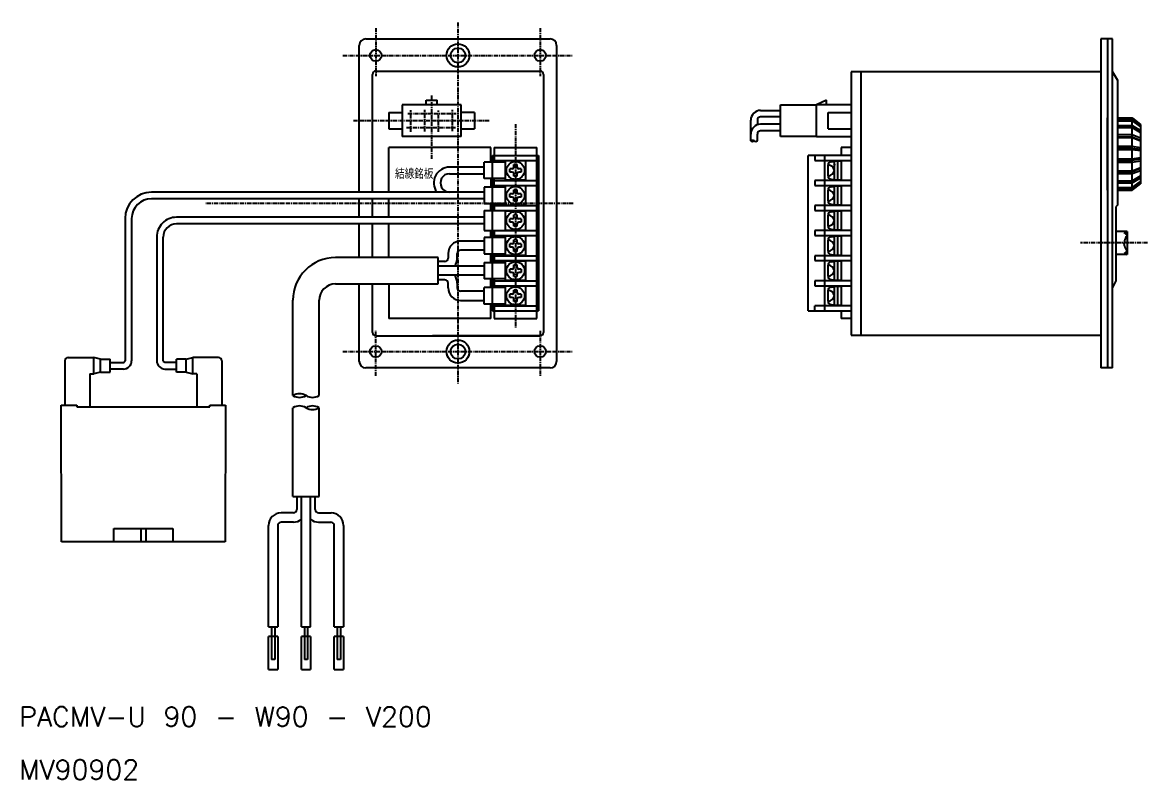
# Model space of a CAD drawing. Extents: x 464 to 1112, y 452 to 908.
# Drawn here: x 463.9 to 806, y 452.3 to 682.3 of the extents above; entities that cross this region are included whole.
import ezdxf

# ---------------------------------------------------------------- set-up
doc = ezdxf.new("R2010")
doc.units = 0
doc.linetypes.add('CENTER', pattern=[2, 1.25, -0.25, 0.25, -0.25])
doc.layers.get('0').update_dxf_attribs({"linetype": 'CONTINUOUS'})
doc.layers.add('CENTER', color=1, linetype='CENTER')
doc.styles.get("Standard").update_dxf_attribs({"font": 'txt.shx', "bigfont": 'bigfont.shx'})
doc.styles.add('STANDARD2', font='txt.shx')

msp = doc.modelspace()

# ---------------------------------------------------------------- linework, layer by layer
at = {"color": 7, "linetype": 'CONTINUOUS'}
for p, q in [((566.34, 630.77), (566.34, 675.34)), ((568.34, 677.34), (624.34, 677.34)), ((626.34, 675.34), (626.34, 579.34)), ((791.89, 677.34), (791.89, 577.34)), ((795.39, 677.34), (791.89, 677.34)), ((793.89, 677.34), (793.89, 577.34)), ((795.39, 577.34), (795.39, 677.34)), ((571.34, 667.59), (621.34, 667.59)), ((715.89, 667.34), (715.89, 587.34)), ((791.89, 667.34), (715.89, 667.34)), ((718.89, 667.34), (718.89, 587.34)), ((795.39, 667.34), (796.89, 664.84)), ((570.34, 630.77), (570.34, 666.59)), ((622.34, 666.59), (622.34, 588.09)), ((796.89, 664.84), (796.89, 626.84)), ((579.34, 657.34), (579.34, 647.74)), ((597.34, 657.34), (579.34, 657.34)), ((586.64, 658.74), (590.04, 658.74)), ((586.64, 657.34), (586.64, 658.74)), ((590.04, 657.34), (590.04, 658.74)), ((597.34, 647.74), (597.34, 657.34)), ((694.39, 647.74), (694.39, 657.34)), ((694.39, 657.34), (705.39, 657.34)), ((708.39, 658.74), (705.39, 657.34)), ((705.39, 647.74), (705.39, 657.34)), ((715.89, 657.34), (705.39, 657.34)), ((708.39, 657.34), (708.39, 658.74)), ((575.34, 655.04), (579.34, 655.04)), ((575.34, 655.04), (575.34, 650.04)), ((601.34, 655.04), (597.34, 655.04)), ((601.34, 655.04), (601.34, 650.04)), ((688.39, 655.64), (694.39, 655.64)), ((694.39, 653.64), (688.39, 653.64)), ((708.89, 650.04), (708.89, 655.04)), ((708.89, 655.04), (715.89, 655.04)), ((575.34, 650.04), (579.34, 650.04)), ((597.34, 650.04), (601.34, 650.04)), ((685.39, 646.35), (685.39, 652.64)), ((687.39, 652.64), (687.39, 651.27)), ((694.39, 651.44), (688.39, 651.44)), ((708.89, 650.04), (715.89, 650.04)), ((793.89, 631.34), (793.89, 653.34)), ((796.89, 653.34), (801.39, 653.34)), ((796.89, 652.84), (801.39, 652.84)), ((796.89, 652.49), (801.39, 652.49)), ((796.89, 651.08), (801.39, 651.08)), ((796.89, 650.44), (801.39, 650.44)), ((801.39, 631.34), (801.39, 653.34)), ((801.39, 653.34), (803.89, 651.34)), ((801.39, 652.84), (803.89, 650.96)), ((801.39, 652.49), (803.89, 650.61)), ((801.39, 651.08), (803.89, 649.55)), ((801.39, 650.44), (803.89, 648.9)), ((803.89, 651.34), (803.89, 633.34)), ((597.34, 647.74), (579.34, 647.74)), ((687.39, 646.35), (687.39, 648.44)), ((694.39, 649.44), (688.39, 649.44)), ((705.39, 647.74), (694.39, 647.74)), ((705.39, 647.74), (715.89, 647.74)), ((796.89, 648.27), (801.39, 648.27)), ((796.89, 647.59), (801.39, 647.59)), ((796.89, 647.4), (801.39, 647.4)), ((801.39, 648.27), (803.89, 647.27)), ((801.39, 647.59), (803.89, 646.59)), ((801.39, 647.4), (803.89, 646.4)), ((606.34, 644.34), (575.34, 644.34)), ((575.34, 630.77), (575.34, 644.34)), ((606.34, 639.89), (606.34, 644.34)), ((607.34, 644.34), (620.34, 644.34)), ((607.34, 644.34), (607.34, 639.89)), ((620.34, 592.34), (620.34, 644.34)), ((715.89, 644.34), (712.89, 644.34)), ((712.89, 644.34), (712.89, 641.95)), ((796.89, 644.74), (801.39, 644.74)), ((796.89, 644.16), (801.39, 644.16)), ((796.89, 643.76), (801.39, 643.76)), ((801.39, 644.74), (803.89, 644.39)), ((801.39, 644.16), (803.89, 643.82)), ((801.39, 643.76), (803.89, 643.41)), ((604.34, 634.89), (604.34, 639.89)), ((610.84, 639.89), (604.34, 639.89)), ((607.34, 640.45), (620.34, 640.45)), ((610.84, 640.39), (616.84, 640.39)), ((610.84, 634.39), (610.84, 640.39)), ((616.84, 640.39), (616.84, 634.39)), ((704.89, 641.95), (704.89, 640.45)), ((715.89, 641.95), (704.89, 641.95)), ((704.89, 640.45), (715.89, 640.45)), ((709.8, 640.04), (710.89, 640.14)), ((712.89, 640.25), (710.89, 640.25)), ((710.89, 634.53), (710.89, 640.25)), ((711.89, 634.53), (711.89, 640.25)), ((712.89, 640.45), (712.89, 634.33)), ((796.89, 640.92), (801.39, 640.92)), ((796.89, 640.52), (801.39, 640.52)), ((796.89, 639.94), (801.39, 639.94)), ((801.39, 640.92), (803.89, 641.27)), ((801.39, 640.52), (803.89, 640.86)), ((801.39, 639.94), (803.89, 640.29)), ((604.34, 638.39), (593.8, 638.39)), ((593.8, 636.39), (604.34, 636.39)), ((612.09, 636.89), (612.09, 637.89)), ((612.84, 637.89), (612.09, 637.89)), ((612.84, 636.89), (612.09, 636.89)), ((614.34, 639.14), (613.34, 639.14)), ((613.34, 638.39), (613.34, 639.14)), ((613.34, 635.64), (613.34, 636.39)), ((614.34, 638.39), (614.34, 639.14)), ((614.34, 635.64), (614.34, 636.39)), ((615.59, 637.89), (614.84, 637.89)), ((615.59, 636.89), (614.84, 636.89)), ((615.59, 637.89), (615.59, 636.89)), ((708.89, 635.73), (708.89, 639.05)), ((711.14, 638.84), (710.64, 639.34)), ((796.89, 637.28), (801.39, 637.28)), ((796.89, 637.09), (801.39, 637.09)), ((796.89, 636.41), (801.39, 636.41)), ((801.39, 637.28), (803.89, 638.28)), ((801.39, 637.09), (803.89, 638.09)), ((801.39, 636.41), (803.89, 637.41)), ((610.84, 634.89), (604.34, 634.89)), ((606.34, 634.89), (606.34, 632.27)), ((607.34, 632.27), (607.34, 634.89)), ((607.34, 634.33), (620.34, 634.33)), ((616.84, 634.39), (610.84, 634.39)), ((614.34, 635.64), (613.34, 635.64)), ((715.89, 634.33), (704.89, 634.33)), ((704.89, 634.33), (704.89, 632.83)), ((709.8, 634.74), (710.89, 634.64)), ((710.89, 634.53), (712.89, 634.53)), ((796.89, 634.24), (801.39, 634.24)), ((796.89, 633.6), (801.39, 633.6)), ((801.39, 634.24), (803.89, 635.78)), ((801.39, 633.6), (803.89, 635.13)), ((801.39, 632.19), (803.89, 634.07)), ((801.39, 631.84), (803.89, 633.72)), ((801.39, 631.34), (803.89, 633.34)), ((604.34, 630.77), (503.11, 630.77)), ((604.34, 632.27), (604.34, 627.27)), ((610.84, 632.27), (604.34, 632.27)), ((607.34, 632.83), (620.34, 632.83)), ((610.84, 626.77), (610.84, 632.77)), ((610.84, 632.77), (616.84, 632.77)), ((612.09, 629.27), (612.09, 630.27)), ((612.84, 630.27), (612.09, 630.27)), ((614.34, 631.52), (613.34, 631.52)), ((613.34, 630.77), (613.34, 631.52)), ((614.34, 630.77), (614.34, 631.52)), ((615.59, 630.27), (614.84, 630.27)), ((615.59, 630.27), (615.59, 629.27)), ((616.84, 632.77), (616.84, 626.77)), ((704.89, 632.83), (715.89, 632.83)), ((708.89, 628.11), (708.89, 631.43)), ((709.8, 632.42), (710.89, 632.52)), ((712.89, 632.63), (710.89, 632.63)), ((710.89, 626.91), (710.89, 632.63)), ((711.89, 626.91), (711.89, 632.63)), ((712.89, 632.83), (712.89, 626.71)), ((796.89, 632.19), (801.39, 632.19)), ((796.89, 631.84), (801.39, 631.84)), ((796.89, 631.34), (801.39, 631.34)), ((604.34, 628.77), (503.11, 628.77)), ((566.34, 623.15), (566.34, 628.77)), ((570.34, 623.15), (570.34, 628.77)), ((575.34, 623.15), (575.34, 628.77)), ((610.84, 627.27), (604.34, 627.27)), ((606.34, 625.21), (606.34, 627.27)), ((607.34, 627.27), (607.34, 625.21)), ((607.34, 626.71), (620.34, 626.71)), ((616.84, 626.77), (610.84, 626.77)), ((612.84, 629.27), (612.09, 629.27)), ((613.34, 628.02), (613.34, 628.77)), ((614.34, 628.02), (613.34, 628.02)), ((614.34, 628.02), (614.34, 628.77)), ((615.59, 629.27), (614.84, 629.27)), ((715.89, 626.71), (704.89, 626.71)), ((704.89, 626.71), (704.89, 625.21)), ((709.8, 627.12), (710.89, 627.02)), ((710.89, 626.91), (712.89, 626.91)), ((715.89, 629.34), (715.89, 627.34)), ((796.89, 626.84), (796.39, 626.34)), ((796.39, 626.34), (796.39, 603.84)), ((495.11, 622.77), (495.11, 579.53)), ((497.11, 622.77), (497.11, 579.53)), ((604.34, 623.15), (510.74, 623.15)), ((604.34, 625.21), (604.34, 619.09)), ((604.34, 625.21), (620.34, 625.21)), ((610.84, 619.15), (610.84, 625.15)), ((610.84, 625.15), (616.84, 625.15)), ((614.34, 623.9), (613.34, 623.9)), ((613.34, 623.15), (613.34, 623.9)), ((614.34, 623.15), (614.34, 623.9)), ((616.84, 625.15), (616.84, 619.15)), ((704.89, 625.21), (715.89, 625.21)), ((708.89, 620.49), (708.89, 623.81)), ((709.8, 624.8), (710.89, 624.9)), ((712.89, 625.01), (710.89, 625.01)), ((710.89, 619.29), (710.89, 625.01)), ((711.89, 619.29), (711.89, 625.01)), ((712.89, 625.21), (712.89, 619.09)), ((604.34, 621.15), (510.74, 621.15)), ((566.34, 610.91), (566.34, 621.15)), ((570.34, 610.91), (570.34, 621.15)), ((575.34, 610.91), (575.34, 621.15)), ((612.09, 621.65), (612.09, 622.65)), ((612.84, 622.65), (612.09, 622.65)), ((612.84, 621.65), (612.09, 621.65)), ((613.34, 620.4), (613.34, 621.15)), ((614.34, 620.4), (613.34, 620.4)), ((614.34, 620.4), (614.34, 621.15)), ((615.59, 622.65), (614.84, 622.65)), ((615.59, 621.65), (614.84, 621.65)), ((615.59, 622.65), (615.59, 621.65)), ((709.8, 619.5), (710.89, 619.4)), ((710.89, 619.29), (712.89, 619.29)), ((504.74, 617.15), (504.74, 579.53)), ((506.74, 579.53), (506.74, 617.15)), ((604.34, 615.93), (597.14, 615.93)), ((604.34, 619.09), (620.34, 619.09)), ((604.34, 617.03), (604.34, 612.03)), ((610.84, 617.03), (604.34, 617.03)), ((606.34, 617.03), (606.34, 619.09)), ((607.34, 619.09), (607.34, 617.03)), ((607.34, 617.59), (620.34, 617.59)), ((616.84, 619.15), (610.84, 619.15)), ((610.84, 611.53), (610.84, 617.53)), ((610.84, 617.53), (616.84, 617.53)), ((614.34, 616.28), (613.34, 616.28)), ((613.34, 615.53), (613.34, 616.28)), ((614.34, 615.53), (614.34, 616.28)), ((616.84, 617.53), (616.84, 611.53)), ((715.89, 619.09), (704.89, 619.09)), ((704.89, 619.09), (704.89, 617.59)), ((704.89, 617.59), (715.89, 617.59)), ((708.89, 612.87), (708.89, 616.19)), ((709.8, 617.18), (710.89, 617.28)), ((712.89, 617.39), (710.89, 617.39)), ((710.89, 611.67), (710.89, 617.39)), ((711.89, 611.67), (711.89, 617.39)), ((712.89, 617.59), (712.89, 611.47)), ((799.89, 618.84), (796.39, 618.84)), ((798.89, 618.5), (799.89, 618.84)), ((799.89, 617.79), (798.89, 618.5)), ((799.89, 618.84), (799.89, 611.84)), ((604.34, 613.13), (597.14, 613.13)), ((612.09, 614.03), (612.09, 615.03)), ((612.84, 615.03), (612.09, 615.03)), ((612.84, 614.03), (612.09, 614.03)), ((613.34, 612.78), (613.34, 613.53)), ((614.34, 612.78), (613.34, 612.78)), ((614.34, 612.78), (614.34, 613.53)), ((615.59, 615.03), (614.84, 615.03)), ((615.59, 614.03), (614.84, 614.03)), ((615.59, 615.03), (615.59, 614.03)), ((799.89, 612.89), (798.89, 612.18)), ((566.34, 610.91), (559.13, 610.91)), ((570.34, 610.91), (566.34, 610.91)), ((575.34, 610.91), (570.34, 610.91)), ((590.34, 610.91), (575.34, 610.91)), ((590.34, 602.91), (590.34, 610.91)), ((592.34, 609.71), (590.34, 609.71)), ((593.34, 612.13), (593.34, 610.71)), ((596.14, 610.71), (596.14, 612.13)), ((604.34, 612.03), (610.84, 612.03)), ((604.34, 609.41), (604.34, 604.41)), ((604.34, 609.41), (610.84, 609.41)), ((606.34, 609.41), (606.34, 612.03)), ((607.34, 612.03), (607.34, 609.41)), ((607.34, 611.47), (620.34, 611.47)), ((607.34, 609.97), (620.34, 609.97)), ((616.84, 611.53), (610.84, 611.53)), ((610.84, 603.91), (610.84, 609.91)), ((610.84, 609.91), (616.84, 609.91)), ((616.84, 609.91), (616.84, 603.91)), ((715.89, 611.47), (704.89, 611.47)), ((704.89, 611.47), (704.89, 609.97)), ((704.89, 609.97), (715.89, 609.97)), ((709.8, 611.88), (710.89, 611.78)), ((709.8, 609.56), (710.89, 609.66)), ((710.89, 611.67), (712.89, 611.67)), ((712.89, 609.77), (710.89, 609.77)), ((710.89, 604.05), (710.89, 609.77)), ((711.89, 604.05), (711.89, 609.77)), ((712.89, 609.97), (712.89, 603.85)), ((799.89, 611.84), (796.39, 611.84)), ((798.89, 612.18), (799.89, 611.84)), ((604.34, 608.31), (590.34, 608.31)), ((612.09, 606.41), (612.09, 607.41)), ((612.84, 607.41), (612.09, 607.41)), ((612.84, 606.41), (612.09, 606.41)), ((614.34, 608.66), (613.34, 608.66)), ((613.34, 607.91), (613.34, 608.66)), ((613.34, 605.16), (613.34, 605.91)), ((614.34, 607.91), (614.34, 608.66)), ((614.34, 605.16), (614.34, 605.91)), ((615.59, 607.41), (614.84, 607.41)), ((615.59, 606.41), (614.84, 606.41)), ((615.59, 607.41), (615.59, 606.41)), ((708.89, 605.25), (708.89, 608.57)), ((559.13, 602.91), (590.34, 602.91)), ((566.34, 579.34), (566.34, 602.91)), ((570.34, 588.09), (570.34, 602.91)), ((575.34, 602.91), (575.34, 592.34)), ((604.34, 605.51), (590.34, 605.51)), ((592.34, 604.11), (590.34, 604.11)), ((593.34, 601.69), (593.34, 603.11)), ((596.14, 603.11), (596.14, 601.69)), ((610.84, 604.41), (604.34, 604.41)), ((606.34, 601.79), (606.34, 604.41)), ((607.34, 604.41), (607.34, 601.79)), ((607.34, 603.85), (620.34, 603.85)), ((607.34, 602.35), (620.34, 602.35)), ((616.84, 603.91), (610.84, 603.91)), ((610.84, 596.29), (610.84, 602.29)), ((610.84, 602.29), (616.84, 602.29)), ((614.34, 605.16), (613.34, 605.16)), ((616.84, 602.29), (616.84, 596.29)), ((704.89, 603.85), (704.89, 602.35)), ((715.89, 603.85), (704.89, 603.85)), ((704.89, 602.35), (715.89, 602.35)), ((709.8, 604.26), (710.89, 604.16)), ((710.89, 604.05), (712.89, 604.05)), ((712.89, 602.15), (710.89, 602.15)), ((710.89, 596.43), (710.89, 602.15)), ((711.89, 596.43), (711.89, 602.15)), ((712.89, 602.35), (712.89, 596.23)), ((796.39, 603.84), (795.39, 601.84)), ((604.34, 600.69), (597.14, 600.69)), ((604.34, 596.79), (604.34, 601.79)), ((610.84, 601.79), (604.34, 601.79)), ((612.09, 598.79), (612.09, 599.79)), ((612.84, 599.79), (612.09, 599.79)), ((612.84, 598.79), (612.09, 598.79)), ((614.34, 601.04), (613.34, 601.04)), ((613.34, 600.29), (613.34, 601.04)), ((614.34, 600.29), (614.34, 601.04)), ((615.59, 599.79), (614.84, 599.79)), ((615.59, 598.79), (614.84, 598.79)), ((615.59, 599.79), (615.59, 598.79)), ((708.89, 597.63), (708.89, 600.95)), ((709.8, 601.94), (710.89, 602.04)), ((546.13, 568.94), (546.13, 597.91)), ((554.13, 568.94), (554.13, 597.91)), ((597.14, 597.89), (604.34, 597.89)), ((610.84, 596.79), (604.34, 596.79)), ((606.34, 592.34), (606.34, 596.79)), ((607.34, 596.79), (607.34, 592.34)), ((607.34, 596.23), (620.34, 596.23)), ((616.84, 596.29), (610.84, 596.29)), ((613.34, 597.54), (613.34, 598.29)), ((614.34, 597.54), (613.34, 597.54)), ((614.34, 597.54), (614.34, 598.29)), ((704.89, 594.73), (704.89, 596.23)), ((715.89, 596.23), (704.89, 596.23)), ((709.8, 596.64), (710.89, 596.54)), ((710.89, 596.43), (712.89, 596.43)), ((606.34, 592.34), (575.34, 592.34)), ((607.34, 592.34), (620.34, 592.34)), ((607.34, 592.34), (620.34, 592.34)), ((704.89, 594.73), (715.89, 594.73)), ((712.89, 594.73), (712.89, 592.34)), ((715.89, 592.34), (712.89, 592.34)), ((571.34, 587.09), (621.34, 587.09)), ((621.34, 587.09), (588.64, 587.09)), ((715.89, 587.34), (791.89, 587.34)), ((476.82, 579.53), (476.82, 566.03)), ((477.82, 580.53), (485.62, 580.53)), ((485.62, 575.53), (485.62, 580.53)), ((487.62, 580.03), (485.62, 580.53)), ((487.62, 580.03), (490.62, 580.03)), ((487.62, 576.03), (487.62, 580.03)), ((490.62, 576.03), (490.62, 580.03)), ((490.62, 579.03), (494.61, 579.03)), ((510.72, 579.03), (507.24, 579.03)), ((513.72, 580.03), (510.72, 580.03)), ((510.72, 576.03), (510.72, 580.03)), ((513.72, 580.03), (515.72, 580.53)), ((513.72, 576.03), (513.72, 580.03)), ((523.52, 580.53), (515.72, 580.53)), ((515.72, 575.53), (515.72, 580.53)), ((524.52, 579.53), (524.52, 566.03)), ((484.42, 575.53), (485.62, 575.53)), ((484.42, 575.53), (484.42, 565.53)), ((487.62, 576.03), (485.62, 575.53)), ((487.62, 576.03), (490.62, 576.03)), ((494.61, 577.03), (490.62, 577.03)), ((507.24, 577.03), (510.72, 577.03)), ((513.72, 576.03), (510.72, 576.03)), ((513.72, 576.03), (515.72, 575.53)), ((516.92, 575.53), (515.72, 575.53)), ((516.92, 575.53), (516.92, 565.53)), ((624.34, 577.34), (568.34, 577.34)), ((795.39, 577.34), (791.89, 577.34)), ((475.65, 566.03), (480.47, 566.03)), ((475.78, 524.53), (475.67, 566.03)), ((475.67, 566.03), (480.47, 566.03)), ((480.47, 566.03), (480.47, 565.53)), ((480.47, 565.53), (500.67, 565.53)), ((480.47, 565.53), (500.67, 565.53)), ((500.67, 565.53), (520.87, 565.53)), ((520.87, 566.03), (525.67, 566.03)), ((520.87, 565.53), (520.87, 566.03)), ((525.67, 566.03), (525.57, 524.53)), ((546.13, 538.3), (546.13, 565.26)), ((554.13, 538.3), (554.13, 565.26)), ((546.13, 538.3), (554.13, 538.3)), ((547.33, 538.3), (547.33, 534.3)), ((548.73, 498.7), (548.73, 538.3)), ((551.53, 498.7), (551.53, 538.3)), ((552.93, 534.3), (552.93, 538.3)), ((546.33, 533.3), (542.53, 533.3)), ((546.33, 530.5), (542.53, 530.5)), ((553.93, 533.3), (557.74, 533.3)), ((553.93, 530.5), (557.73, 530.5)), ((491.67, 528.53), (509.67, 528.53)), ((491.67, 524.53), (491.67, 528.53)), ((499.92, 528.53), (499.92, 524.53)), ((501.42, 528.53), (501.42, 524.53)), ((509.67, 528.53), (509.67, 524.53)), ((538.73, 498.7), (538.73, 529.5)), ((541.53, 529.5), (541.53, 498.7)), ((558.73, 498.7), (558.73, 529.5)), ((561.53, 529.5), (561.53, 498.7)), ((525.57, 524.53), (475.78, 524.53)), ((538.73, 498.7), (541.53, 498.7)), ((539.63, 498.7), (539.63, 495.7)), ((540.63, 498.7), (540.63, 495.7)), ((548.73, 498.7), (551.53, 498.7)), ((549.63, 498.7), (549.63, 495.7)), ((550.63, 498.7), (550.63, 495.7)), ((558.73, 498.7), (561.53, 498.7)), ((559.63, 498.7), (559.63, 495.7)), ((560.63, 498.7), (560.63, 495.7)), ((541.53, 495.7), (538.73, 495.7)), ((538.73, 485.7), (538.73, 495.7)), ((541.53, 495.7), (541.53, 485.7)), ((551.53, 495.7), (548.73, 495.7)), ((548.73, 485.7), (548.73, 495.7)), ((551.53, 495.7), (551.53, 485.7)), ((561.53, 495.7), (558.73, 495.7)), ((558.73, 485.7), (558.73, 495.7)), ((561.53, 495.7), (561.53, 485.7)), ((538.73, 485.7), (541.53, 485.7)), ((548.73, 485.7), (551.53, 485.7)), ((558.73, 485.7), (561.53, 485.7))]:
    msp.add_line(p, q, dxfattribs=at)
at = {"color": 3, "linetype": 'CONTINUOUS'}
for p, q in [((606.84, 641.95), (620.84, 641.95)), ((606.84, 594.73), (606.84, 641.95)), ((620.84, 641.95), (620.84, 594.73)), ((707.89, 641.95), (702.89, 641.95)), ((702.89, 594.73), (702.89, 641.95)), ((707.89, 594.73), (707.89, 641.95)), ((606.84, 594.73), (620.84, 594.73)), ((702.89, 594.73), (707.89, 594.73)), ((539.63, 495.7), (539.63, 488.7)), ((540.63, 495.7), (540.63, 488.7)), ((549.63, 495.7), (549.63, 488.7)), ((550.63, 495.7), (550.63, 488.7)), ((559.63, 495.7), (559.63, 488.7)), ((560.63, 495.7), (560.63, 488.7)), ((540.63, 488.7), (539.63, 488.7)), ((550.63, 488.7), (549.63, 488.7)), ((560.63, 488.7), (559.63, 488.7))]:
    msp.add_line(p, q, dxfattribs=at)
at = {"color": 7, "linetype": 'CONTINUOUS'}
for points in [[(799.89, 617.79, 0.000539), (799.82, 617.69, 0.001707), (799.75, 617.59, 0.002874), (799.69, 617.49, 0.004042), (799.62, 617.38, 0.005206), (799.56, 617.28, 0.006419), (799.49, 617.17, 0.006862), (799.43, 617.06, 0.007687), (799.37, 616.94, 0.008161), (799.32, 616.83, 0.018752), (799.22, 616.58, 0.007754), (799.17, 616.45, 0.007199), (799.13, 616.32, 0.005162), (799.09, 616.19, 0.004631), (799.06, 616.05, 0.003004), (799.02, 615.91, 0.003159), (798.99, 615.77, 0.001477), (798.95, 615.63, 0.001627), (798.92, 615.48, 0.000401), (798.89, 615.34)], [(799.89, 612.89, -0.000544), (799.82, 612.99, -0.001709), (799.75, 613.09, -0.002875), (799.69, 613.19, -0.004039), (799.62, 613.3, -0.005201), (799.56, 613.4, -0.006324), (799.49, 613.51, -0.006952), (799.43, 613.62, -0.007596), (799.37, 613.74, -0.008255), (799.32, 613.85, -0.01868), (799.22, 614.1, -0.008131), (799.17, 614.23, -0.006828), (799.13, 614.36, -0.005535), (799.09, 614.49, -0.004255), (799.06, 614.63, -0.003458), (799.02, 614.77, -0.002698), (798.99, 614.91, -0.001935), (798.95, 615.05, -0.001171), (798.92, 615.2, -0.000406), (798.89, 615.34)]]:
    msp.add_lwpolyline(points, format="xyb", dxfattribs=at)
for centre, radius in [((571.34, 672.34), 1.75), ((596.34, 672.34), 3.5), ((596.34, 672.34), 2.25), ((621.34, 672.34), 1.75), ((613.84, 637.39), 2.75), ((613.84, 629.77), 2.75), ((613.84, 622.15), 2.75), ((613.84, 614.53), 2.75), ((613.84, 606.91), 2.75), ((613.84, 599.29), 2.75), ((596.34, 582.34), 3.5), ((571.34, 582.34), 1.75), ((596.34, 582.34), 2.25), ((621.34, 582.34), 1.75)]:
    msp.add_circle(centre, radius, dxfattribs=at)
for centre, radius, start, end in [((568.34, 675.34), 2, 90.0029, 180), ((624.34, 675.34), 2, 0, 90), ((571.34, 666.59), 1, 90.0057, 180), ((621.34, 666.59), 1, 0, 90), ((688.39, 652.64), 3, 90, 180), ((688.39, 652.64), 1, 90, 180), ((688.39, 648.44), 3, 90, 180), ((688.39, 648.44), 1, 90, 180), ((709.89, 639.05), 1, 94.9968, 180), ((593.8, 633.58), 4.81, 89.994, 215.7435), ((593.8, 633.58), 2.81, 90, 270.0061), ((612.84, 638.39), 0.5, 270, 0), ((612.84, 636.39), 0.5, 0, 90), ((614.84, 638.39), 0.5, 180, 270), ((614.84, 636.39), 0.5, 90, 180), ((708.48, 636.65), 2.52, 16.979, 80.6514), ((708.48, 638.13), 2.52, 279.349, 343.0232), ((709.89, 635.73), 1, 180, 265.0032), ((503.11, 622.77), 8, 90, 180), ((612.84, 630.77), 0.5, 270, 0), ((614.84, 630.77), 0.5, 180, 270), ((709.89, 631.43), 1, 94.9968, 180), ((708.48, 629.03), 2.52, 16.9768, 80.651), ((708.48, 630.51), 2.52, 279.349, 343.0232), ((503.11, 622.77), 6, 90, 180), ((612.84, 628.77), 0.5, 0, 90), ((614.84, 628.77), 0.5, 90, 180), ((709.89, 628.11), 1, 180, 265.0032), ((510.74, 617.15), 6, 90, 180.001), ((612.84, 623.15), 0.5, 270, 0), ((614.84, 623.15), 0.5, 180, 270), ((709.89, 623.81), 1, 94.9968, 180), ((708.48, 621.41), 2.52, 16.979, 80.6514), ((510.74, 617.15), 4, 90, 180.0014), ((612.84, 621.15), 0.5, 0, 90), ((614.84, 621.15), 0.5, 90, 180), ((708.48, 622.89), 2.52, 279.349, 343.0232), ((709.89, 620.49), 1, 180, 265.0032), ((597.14, 612.13), 3.8, 90, 180), ((709.89, 616.19), 1, 94.9968, 180), ((708.48, 613.79), 2.52, 16.9768, 80.651), ((597.14, 612.13), 1, 90, 180), ((612.84, 615.53), 0.5, 270, 0), ((612.84, 613.53), 0.5, 0, 90), ((614.84, 615.53), 0.5, 180, 270), ((614.84, 613.53), 0.5, 90, 180), ((708.48, 615.27), 2.52, 279.349, 343.0232), ((709.89, 612.87), 1, 180, 265.0032), ((559.13, 597.91), 13, 90, 179.9996), ((592.34, 610.71), 1, 270, 0), ((592.34, 610.71), 3.8, 320.8356, 0), ((709.89, 608.57), 1, 94.9968, 180), ((612.84, 607.91), 0.5, 270, 0), ((612.84, 605.91), 0.5, 0, 90), ((614.84, 607.91), 0.5, 180, 270), ((614.84, 605.91), 0.5, 90, 180), ((708.48, 606.17), 2.52, 16.9768, 80.651), ((708.48, 607.65), 2.52, 279.349, 343.0232), ((559.13, 597.91), 5, 90, 180), ((592.34, 603.11), 1, 0, 90), ((592.34, 603.11), 3.8, 0, 39.1633), ((709.89, 605.25), 1, 180, 265.0032), ((597.14, 601.69), 3.8, 180, 270), ((597.14, 601.69), 1, 180, 270), ((612.84, 600.29), 0.5, 270, 0), ((612.84, 598.29), 0.5, 0, 90), ((614.84, 600.29), 0.5, 180, 270), ((614.84, 598.29), 0.5, 90, 180), ((709.89, 600.95), 1, 94.9968, 180), ((708.48, 598.55), 2.52, 16.9768, 80.651), ((708.48, 600.03), 2.52, 279.349, 343.0232), ((709.89, 597.63), 1, 180, 265.0032), ((571.34, 588.09), 1, 180, 269.9943), ((621.34, 588.09), 1, 270, 0), ((477.82, 579.53), 1, 90, 180), ((494.61, 579.53), 2.5, 270, 0), ((494.61, 579.53), 0.5, 269.9427, 0), ((507.24, 579.53), 2.5, 180.0023, 270), ((507.24, 579.53), 0.5, 180.0115, 270), ((523.52, 579.53), 1, 0, 90), ((568.34, 579.34), 2, 179.9971, 269.9971), ((624.34, 579.34), 2, 270, 0), ((546.33, 534.3), 1, 270, 359.9943), ((553.93, 534.3), 1, 180.0057, 270), ((542.53, 529.5), 3.8, 90, 180), ((542.53, 529.5), 1, 90, 180), ((546.33, 534.3), 3.8, 270, 309.1644), ((553.93, 534.3), 3.8, 230.8356, 270), ((557.73, 529.5), 1, 0, 90), ((557.74, 529.5), 3.8, 0, 90)]:
    msp.add_arc(centre, radius, start, end, dxfattribs=at)
at = {"color": 3, "linetype": 'CONTINUOUS'}
for centre, radius, start, end in [((685.89, 645.48), 1, 59.9993, 120.0007), ((685.89, 647.22), 1, 239.9993, 300.0007), ((686.89, 647.22), 1, 239.9993, 300.0007), ((548.13, 565.48), 4, 60, 120), ((548.13, 572.4), 4, 240, 300), ((552.13, 572.4), 4, 240, 300), ((548.13, 561.8), 4, 60, 120), ((552.13, 561.8), 4, 60, 120), ((552.13, 568.73), 4, 240, 300)]:
    msp.add_arc(centre, radius, start, end, dxfattribs=at)
at = {"layer": 'CENTER', "color": 1, "linetype": 'CENTER'}
for p, q in [((596.34, 682.34), (596.34, 572.34)), ((571.34, 680.62), (571.34, 665.99)), ((621.34, 680.62), (621.34, 665.99)), ((561.34, 672.34), (631.34, 672.34)), ((588.34, 660.14), (588.34, 640.82)), ((581.1, 654.64), (595.82, 654.64)), ((582.04, 649.12), (582.04, 655.71)), ((586.24, 649.23), (586.24, 655.81)), ((590.44, 649.16), (590.44, 655.56)), ((594.64, 649.27), (594.64, 655.78)), ((564.55, 652.54), (605.9, 652.54)), ((580.71, 650.44), (595.6, 650.44)), ((613.84, 651.43), (613.84, 589.53)), ((631.34, 627.34), (519.68, 627.34)), ((806.03, 615.34), (785.68, 615.34)), ((571.34, 574.97), (571.34, 588.63)), ((621.34, 588.63), (621.34, 574.97)), ((561.34, 582.34), (631.34, 582.34))]:
    msp.add_line(p, q, dxfattribs=at)

# ---------------------------------------------------------------- texts
at = {"color": 3, "linetype": 'CONTINUOUS', "width": 0.810596}
msp.add_text('結線銘板', height=3, dxfattribs=at).set_placement((577.22, 634.82))
at = {"color": 7, "linetype": 'CONTINUOUS', "style": 'STANDARD2'}
for s, p in [('PACMV-U 90 - W90 - V200', (462.89, 468.37)), ('MV90902', (462.89, 452.28))]:
    msp.add_text(s, height=6, dxfattribs=at).set_placement(p)

doc.saveas('drawing.dxf')
